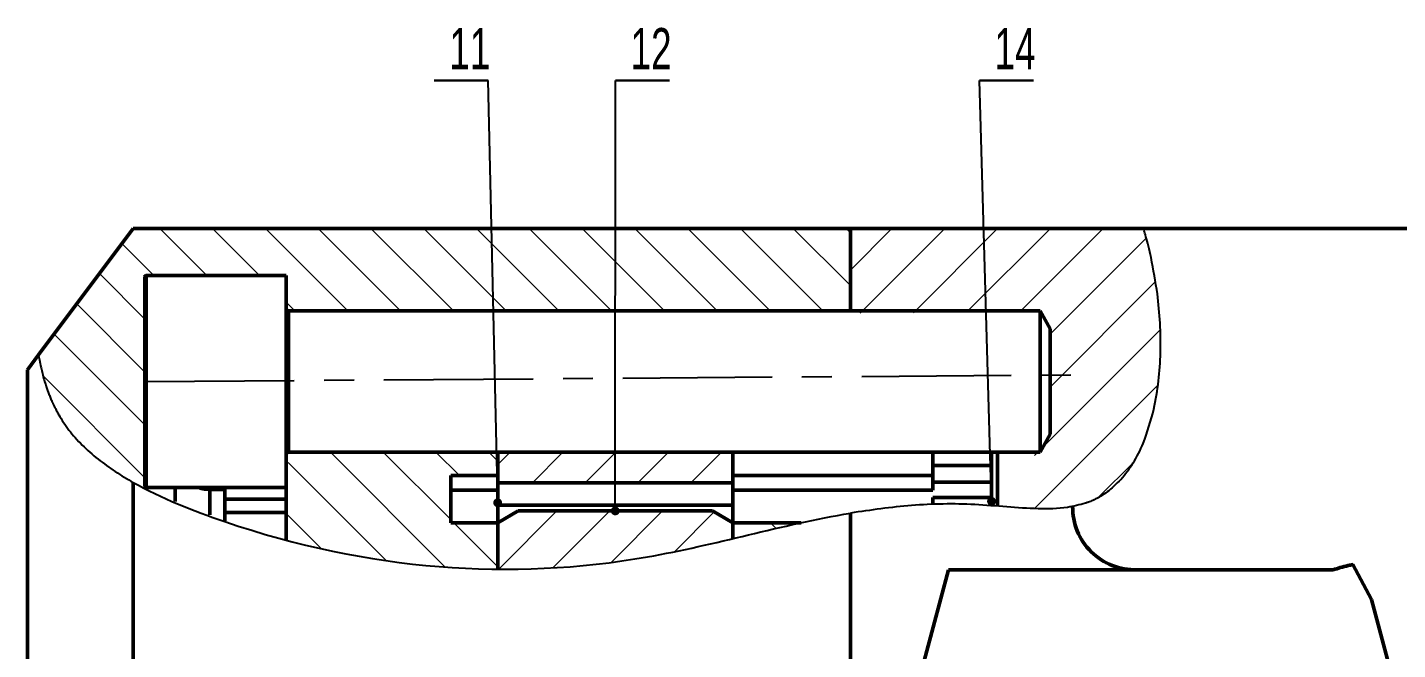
# Model space of a CAD drawing. Header units: millimetres. Extents: x 0 to 2215, y 0 to 863.
# Drawn here: x 386.4 to 503, y 222.1 to 275 of the extents above; entities that cross this region are included whole.
import ezdxf

# ---------------------------------------------------------------- set-up
doc = ezdxf.new("R2010")
doc.units = ezdxf.units.MM
doc.linetypes.add('CENTERX2', pattern=[20.319999999999997, 12.7, -2.54, 2.54, -2.54])
for name, color, linetype in [('中心线层', 1, 'CENTERX2'), ('剖面线层', 4, 'Continuous'), ('文本', 7, 'Continuous')]:
    doc.layers.add(name, color=color, linetype=linetype)
doc.layers.add('粗实线层', color=7, linetype='Continuous', lineweight=50)
doc.styles.add('SLDTEXTSTYLE1', font='', dxfattribs={"width": 0.67})
doc.styles.get("Standard").update_dxf_attribs({"font": ''})
doc.styles.get('SLDTEXTSTYLE1').set_extended_font_data('汉仪长仿宋体')
doc.styles.get('Standard').set_extended_font_data('汉仪长仿宋体')
doc.dimstyles.new('SLDDIMSTYLE0', dxfattribs={"dimtxt": 0.18, "dimasz": 3, "dimexe": 0, "dimexo": 0.0625, "dimgap": 0, "dimtad": 0, "dimtih": 1, "dimtoh": 1, "dimdec": 0, "dimrnd": 1e-09, "dimzin": 0, "dimdsep": 46, "dimtxsty": 'Standard', "dimsah": 1, "dimcen": 0.09, "dimadec": 0, "dimazin": 0, "dimtfac": 3, "dimtdec": 0, "dimtofl": 0, "dimtmove": 0, "dimatfit": 3, "dimfxl": 0, "dimfrac": 2, "dimtolj": 1, "dimtzin": 0, "dimarcsym": 0})
pattern_1 = [(135.0000000000002, (0, 0), (-2.245064030267281, -2.245064030267296), [])]
pattern_2 = [(45, (0, 0), (-2.245064030267288, 2.245064030267288), [])]

# ---------------------------------------------------------------- blocks, each defined once
blk = doc.blocks.new('SW_NOTE_0_22')
at = {"layer": '文本', "color": 0}
for p, q in [((-4.585987261146506, 5.551115123125783e-14), (0, 5.551115123125783e-14)), ((0, 5.551115123125783e-14), (-4.585987261146506, 5.551115123125783e-14)), ((-4.585987261146506, 5.551115123125783e-14), (0, 5.551115123125783e-14)), ((0, 5.551115123125783e-14), (-4.585987261146506, 5.551115123125783e-14)), ((-4.585987261146506, 5.551115123125783e-14), (0, 5.551115123125783e-14)), ((0, 5.551115123125783e-14), (-4.585987261146506, 5.551115123125783e-14))]:
    blk.add_line(p, q, dxfattribs=at)
at = {"layer": '文本', "color": 0, "insert": (-1.55993805299709, 4.470335717993379), "char_height": 3.5, "attachment_point": 2, "style": 'SLDTEXTSTYLE1'}
blk.add_mtext('11', dxfattribs=at)
blk = doc.blocks.new('SW_NOTE_0_23')
at = {"layer": '文本', "color": 0}
for p, q in [((0, 0), (4.585987261146506, 0)), ((4.585987261146506, 0), (0, 0)), ((0, 0), (4.585987261146506, 0)), ((4.585987261146506, 0), (0, 0)), ((0, 0), (4.585987261146506, 0)), ((4.585987261146506, 0), (0, 0))]:
    blk.add_line(p, q, dxfattribs=at)
at = {"layer": '文本', "color": 0, "insert": (3.026049208149417, 4.470335717993324), "char_height": 3.5, "attachment_point": 2, "style": 'SLDTEXTSTYLE1'}
blk.add_mtext('12', dxfattribs=at)
blk = doc.blocks.new('SW_NOTE_0_24')
at = {"layer": '文本', "color": 0}
for p, q in [((0, 0), (4.585987261146451, 0)), ((4.585987261146451, 0), (0, 0)), ((0, 0), (4.585987261146451, 0)), ((4.585987261146451, 0), (0, 0)), ((0, 0), (4.585987261146451, 0)), ((4.585987261146451, 0), (0, 0))]:
    blk.add_line(p, q, dxfattribs=at)
at = {"layer": '文本', "color": 0, "insert": (3.026049208149362, 4.470335717993324), "char_height": 3.5, "attachment_point": 2, "style": 'SLDTEXTSTYLE1'}
blk.add_mtext('14', dxfattribs=at)

msp = doc.modelspace()

# ---------------------------------------------------------------- hatches: boundary and pattern name
at = {"layer": '剖面线层', "linetype": 'Continuous', "lineweight": 18}
h = msp.add_hatch(dxfattribs=at)
h.set_pattern_fill('ANSI31', color=4, angle=90.0000000000002, style=0)
h.set_pattern_definition(pattern_1)
edge = h.paths.add_edge_path()
edge.add_spline(control_points=[(387.3597654321451, 247.1535080977977), (387.7464256065768, 244.8175885969072), (389.3758422289533, 240.2295374009154), (393.8114424770101, 237.1010679473066), (396.5411152454457, 235.7129945766654)], knot_values=[0.08164308495779075, 0.08164308495779075, 0.08164308495779075, 0.08164308495779075, 0.1124571961009617, 0.1482687580781517, 0.1482687580781517, 0.1482687580781517, 0.1482687580781517], weights=[1, 1, 1, 1, 1], degree=3, periodic=0)
edge.add_arc((755.6449272403866, 245.3149730321256), 359.2321613936544, 178.6480589844522, 181.5316511994262, ccw=False)
edge.add_arc((404.2877248950273, 36.67030880370456), 217.2594198182535, 88.91207673510849, 92.05085487656783, ccw=False)
edge.add_line((408.4127647619451, 253.8905646406326), (408.6127647619451, 250.8905646406326))
edge.add_line((408.6127647619451, 250.8905646406326), (408.4127647619451, 235.8905646406326))
edge.add_line((408.4127647619451, 235.8905646406326), (408.4127647619451, 234.8905646406326))
edge.add_line((408.4127647619451, 234.8905646406326), (408.4127647619451, 238.3905646406326))
edge.add_line((408.4127647619451, 238.3905646406326), (408.5935871604592, 238.8896430663881))
edge.add_line((408.5935871604592, 238.8896430663881), (408.4127647619451, 246.0732623904059))
edge.add_line((408.4127647619451, 246.0732623904059), (408.4127647619451, 245.3905646406326))
edge.add_line((408.4127647619451, 245.3905646406326), (408.4127647619451, 250.9236364081086))
edge.add_line((408.4127647619451, 250.9236364081086), (447.3595014221719, 250.8905646406326))
edge.add_line((447.3595014221719, 250.8905646406326), (456.4127647619451, 250.8905646406326))
edge.add_line((456.4127647619451, 250.8905646406326), (456.4127647619451, 257.8905646406326))
edge.add_line((456.4127647619451, 257.8905646406326), (395.4127647619451, 257.8905646406326))
edge.add_line((395.4127647619451, 257.8905646406326), (387.3597654321451, 247.1535080977977))
h = msp.add_hatch(dxfattribs=at)
h.set_pattern_fill('ANSI31', color=4, style=0)
h.set_pattern_definition(pattern_2)
edge = h.paths.add_edge_path()
edge.add_line((481.3457607311778, 257.8905646467636), (456.4127647619451, 257.8905646406326))
edge.add_line((456.4127647619451, 257.8905646406326), (456.4127647619451, 250.6905646406326))
edge.add_line((456.4127647619451, 250.6905646406326), (459.1627647619451, 250.6905646406326))
edge.add_line((459.1627647619451, 250.6905646406326), (472.5377904289883, 250.8905646406326))
edge.add_line((472.5377904289883, 250.8905646406326), (473.4127647619451, 249.3750646406326))
edge.add_line((473.4127647619451, 249.3750646406326), (473.4127647619451, 240.4060646406326))
edge.add_spline(control_points=[(468.9127647622712, 234.2940832048281), (471.6234805445005, 234.0806185391847), (482.5634897386517, 233.0542389074721), (484.1981631856622, 248.2991690166953), (481.3457607311778, 257.8905646467636)], knot_values=[0.4448409014943032, 0.4448409014943032, 0.4448409014943032, 0.4448409014943032, 0.4759054720739264, 0.5720175549305206, 0.5720175549305206, 0.5720175549305206, 0.5720175549305206], weights=[1, 1, 1, 1, 1], degree=3, periodic=0)
h = msp.add_hatch(dxfattribs=at)
h.set_pattern_fill('ANSI31', color=4, angle=90.0000000000002, style=0)
h.set_pattern_definition(pattern_1)
edge = h.paths.add_edge_path()
edge.add_spline(control_points=[(408.4127647631576, 231.4105285607284), (414.4782993242715, 229.8022639000386), (420.4905672669328, 228.9941142684621), (426.4127647768396, 228.9383556431005)], knot_values=[0.1965323476593964, 0.1965323476593964, 0.1965323476593964, 0.1965323476593964, 0.2696045862846946, 0.2696045862846946, 0.2696045862846946, 0.2696045862846946], weights=[1, 1, 1, 1], degree=3, periodic=0)
edge.add_line((426.4127647768477, 228.9383556431004), (426.4127647619451, 232.8905646406326))
edge.add_line((426.4127647619451, 232.8905646406326), (422.4127647619451, 232.8905646406326))
edge.add_line((422.4127647619451, 232.8905646406326), (422.4127647619451, 236.8905646406326))
edge.add_line((422.4127647619451, 236.8905646406326), (426.4127647619451, 236.8905646406326))
edge.add_line((426.4127647619451, 236.8905646406326), (426.4127647619451, 238.8905646406325))
edge.add_line((426.4127647619451, 238.8905646406325), (408.6127647619451, 238.8905646406326))
edge.add_line((408.6127647619451, 238.8905646406326), (408.4127647631581, 231.4105285607283))
h = msp.add_hatch(dxfattribs=at)
h.set_pattern_fill('ANSI31', color=4, style=0)
h.set_pattern_definition(pattern_2)
h.paths.add_polyline_path([(426.4127647619451, 236.2855993838627), (446.4127647619451, 236.2855993838627), (446.4127647619451, 238.8905646406326), (426.4127647619451, 238.8905646406326)])
h = msp.add_hatch(dxfattribs=at)
h.set_pattern_fill('ANSI31', color=4, style=0)
h.set_pattern_definition(pattern_2)
edge = h.paths.add_edge_path(flags=0)
edge.add_line((426.4127647619452, 232.8905646406326), (426.4127647768477, 228.9383556431004))
edge.add_spline(control_points=[(426.4127647768397, 228.9383556431005), (430.7142641491518, 228.8978562015348), (437.4324876303045, 229.4607647034668), (443.9970219834309, 230.968062700297), (446.4127647808342, 231.5395145175962)], knot_values=[0.2696045862846947, 0.2696045862846947, 0.2696045862846947, 0.2696045862846947, 0.3226795112689362, 0.3534246969507282, 0.3534246969507282, 0.3534246969507282, 0.3534246969507282], weights=[1, 1, 1, 1, 1], degree=3, periodic=0)
edge.add_line((446.4127647808341, 231.5395145175962), (446.4127647619451, 232.8905646406326))
edge.add_line((446.4127647619451, 232.8905646406326), (444.6807139543753, 233.8905646406332))
edge.add_line((444.6807139543753, 233.8905646406332), (428.144815569514, 233.8905646406326))
edge.add_line((428.144815569514, 233.8905646406326), (426.4127647619452, 232.8905646406326))
h = msp.add_hatch(dxfattribs=at)
h.set_pattern_fill('ANSI31', color=4, angle=90.0000000000002, style=0)
h.set_pattern_definition(pattern_1)
edge = h.paths.add_edge_path(flags=0)
edge.add_spline(control_points=[(446.4127647808342, 231.5395145175962), (448.3445185205051, 231.99647714884), (450.2813072490117, 232.4653177411925), (452.2377303492612, 232.8905646406449)], knot_values=[0.3534246969507282, 0.3534246969507282, 0.3534246969507282, 0.3534246969507282, 0.3780101484654834, 0.3780101484654834, 0.3780101484654834, 0.3780101484654834], weights=[1, 1, 1, 1], degree=3, periodic=0)
edge.add_line((452.2377303492634, 232.8905646406326), (446.4127647619451, 232.8905646406326))
edge.add_line((446.4127647619451, 232.8905646406326), (446.4127647808342, 231.5395145175962))

# ---------------------------------------------------------------- linework, layer by layer
for points, knots in [([(481.9834197949605, 255.4114139339088), (481.9074130064358, 255.744877582098), (481.7553796374058, 256.4118917115895), (481.5424797711134, 257.2105299321134), (481.3798412324686, 257.7776154897751), (481.3572430858063, 257.852509975371), (481.3457607330012, 257.8905646406326)], [0, 0, 0, 0, 0.2492161706345617, 0.4984972365463924, 0.7451812421287467, 1, 1, 1, 1]), ([(482.2234402584068, 242.5467428208898), (482.372097328941, 243.3398627683943), (482.6694984548666, 244.9265667477879), (482.8578051331242, 248.1995312447891), (482.6891821172245, 251.7240029186989), (482.1800123782684, 254.3842725942117), (481.9834197949605, 255.4114139339088)], [0, 0, 0, 0, 0.1866154806904697, 0.373340157134708, 0.7580439921336386, 1, 1, 1, 1]), ([(387.3597654321451, 247.1535080977978), (387.3597654321451, 247.1535080977977), (387.397533047359, 246.8989668841706), (387.5410266973078, 246.1935507354102), (387.604158786848, 245.9045242401224), (387.7743386810521, 245.236529930786), (387.8816687222943, 244.8570573493681), (388.0873245833505, 244.2428318343636), (388.1633541438588, 244.03054363077), (388.2902727214712, 243.7034276778836), (388.3347251683634, 243.5929430555864), (388.4282007219164, 243.3695351205875), (388.475970443272, 243.258914541203), (388.5966171382892, 242.9927869319093), (388.6683316094362, 242.8400865890312), (388.8025173554564, 242.57326630309), (388.8516679161159, 242.4781692465485), (388.9594832613103, 242.2769573229983), (389.0183502725921, 242.1705851936525), (389.325299827427, 241.6363685403156), (389.6129119794054, 241.1976748471078), (390.2786852729796, 240.331683325632), (390.6572667430336, 239.9031067899842), (391.4916265713987, 239.0731732581604), (391.9457642288777, 238.6735997250945), (392.8910910958426, 237.9237336944049), (393.3838990865921, 237.5714940074367), (394.38841510392, 236.91137196877), (394.9002373107286, 236.6033278807155), (395.4127647619451, 236.315548715188)], [0, 0, 0, 0, 0.2499999999999992, 0.2499999999999992, 0.3749999999999988, 0.3749999999999988, 0.4999999999999986, 0.4999999999999986, 0.5624999999999982, 0.5624999999999982, 0.593749999999998, 0.593749999999998, 0.6249999999999978, 0.6249999999999978, 0.6562499999999976, 0.6562499999999976, 0.6718749999999976, 0.6718749999999976, 0.6874999999999974, 0.6874999999999974, 0.7499999999999979, 0.7499999999999979, 0.8124999999999984, 0.8124999999999984, 0.8749999999999989, 0.8749999999999989, 0.9374999999999993, 0.9374999999999993, 1, 1, 1, 1]), ([(479.4127647619451, 236.5604048644499), (479.7754791049022, 237.0124791480376), (480.5116813589785, 237.9300555081945), (481.5061833521453, 239.9021109894888), (481.952492988797, 241.5477203401221), (482.2234402584068, 242.5467428208898)], [0, 0, 0, 0, 0.2761922756442832, 0.5605881869190611, 1, 1, 1, 1]), ([(395.412764761742, 236.315548715302), (397.7875708320788, 234.9821182666461), (412.7963676996749, 229.0140709588692), (433.5216439446478, 227.5234346809742), (450.526182613864, 232.7123882873458), (456.4127647619452, 233.705996908445)], [0.1432393010093721, 0.1432393010093721, 0.1432393010093721, 0.1432393010093721, 0.175656788804177, 0.3226795112689362, 0.3953544458340252, 0.3953544458340252, 0.3953544458340252, 0.3953544458340252]), ([(479.4127647619451, 236.5604048644499), (479.0100240587287, 236.1714586394325), (478.2043739448119, 235.3934032604004), (477.294097429042, 234.9121282134418), (476.7891223481995, 234.6839239274151), (476.4286060927268, 234.554915498227), (476.4192235302432, 234.5520186175672), (476.4127647619451, 234.5500244628784)], [0, 0, 0, 0, 0.2018966025190804, 0.4038777792257535, 0.5452567015170295, 0.6869638113124744, 1, 1, 1, 1]), ([(476.4127647619451, 234.5500244628785), (475.9004886038816, 234.4146160069534), (474.5836734117064, 234.0665461053886), (472.3152512415455, 234.0461974109793), (469.6957536852291, 234.2240983025565), (466.1125421355969, 234.5317007588719), (461.6454479907209, 234.4741422828136), (458.14077017167, 233.9596639671151), (456.4127647779205, 233.7059969111415)], [0, 0, 0, 0, 0.0788917874532952, 0.2027927761640326, 0.3356017136639125, 0.4715491675261655, 0.7394436989664651, 1, 1, 1, 1])]:
    msp.add_open_spline(points, degree=3, knots=knots)
at = {"layer": '中心线层'}
msp.add_line((396.4127647619451, 244.8905646406326), (476.3887334660967, 245.458359141918), dxfattribs=at)
at = {"layer": '粗实线层'}
for p, q in [((387.3597654321451, 247.1535080977977), (395.4127647619451, 257.8906904039226)), ((456.4127647619451, 257.8905646406326), (395.4127647619451, 257.8905646406326)), ((456.4127647619451, 257.8905646406326), (456.4127647619451, 250.8905646406325)), ((481.3457607311778, 257.8905646467636), (456.4127647619451, 257.8905646406326)), ((481.3457607330012, 257.8905646406326), (510.4127647619452, 257.8905646406326)), ((396.4127647619451, 235.9905646406326), (396.4127647619451, 253.7905646406326)), ((408.4127647619451, 253.8905646406326), (396.5127647619452, 253.8905646406326)), ((396.5127647619452, 253.8905646406326), (396.5127647619452, 235.8905646406326)), ((408.4127647619451, 242.0258413237621), (408.4127647619451, 253.8905646406326)), ((472.5377904289883, 250.8905646406326), (408.6127647619451, 250.8905646406326)), ((408.6127647619451, 242.9807490960523), (408.6127647619451, 250.8905646406326)), ((473.4127647619451, 249.3750646406326), (472.5377904289883, 250.8905646406326)), ((472.5377904289883, 242.9807490960523), (472.5377904289883, 250.8905646406326)), ((473.4127647619451, 243.4631366723542), (473.4127647619451, 249.3750646406326)), ((387.3597664414741, 247.1535013540202), (386.4127647619451, 245.8908498093835)), ((386.4127647619451, 205.8905646446692), (386.4127647619451, 245.8905646406326)), ((408.6127647619451, 238.8905646406326), (408.6127647619451, 242.9807490960523)), ((472.5377904289883, 238.8905646406326), (472.5377904289883, 242.9807490960523)), ((473.4127647619451, 240.4060646406326), (473.4127647619451, 243.4631366723542)), ((408.4127647619451, 235.8905646406326), (408.4127647619451, 242.0258413237621)), ((472.5377904289883, 238.8905646406326), (473.4127647619451, 240.4060646406326)), ((408.6127647619451, 238.8905646406326), (472.5377904289883, 238.8905646406326)), ((426.4127647619451, 238.8905646406325), (426.4127647619451, 236.8905646406326)), ((426.4127647619451, 236.2855993838627), (426.4127647619451, 238.8905646406325)), ((446.4127647619451, 236.8905646406326), (446.4127647619451, 238.8905646406325)), ((446.4127647619451, 236.2855993838627), (446.4127647619451, 238.8905646406325)), ((463.4127647619451, 238.8905646406325), (463.4127647619451, 236.8905646406326)), ((463.4127647619451, 237.7496292847806), (468.4127647619451, 237.7496292847806)), ((468.4127647619451, 237.7496292847806), (468.4127647619451, 238.8905646406325)), ((468.4127647619451, 236.3386970095454), (468.4127647619451, 237.7496292847806)), ((468.9127647622852, 234.294083204827), (468.9127647621504, 238.8905646406325)), ((422.4127647619451, 236.8905646406326), (426.4127647619451, 236.8905646406326)), ((422.4127647619451, 232.8905646406326), (422.4127647619451, 236.8905646406326)), ((446.4127647619451, 236.8905646406326), (463.4127647619451, 236.8905646406326)), ((463.4127647619451, 235.6611469070102), (463.4127647619451, 236.8905646406326)), ((395.4127647619451, 205.8900127641502), (395.4127647619451, 236.315548715302)), ((396.5127647619452, 235.8905646406326), (408.4127647619451, 235.8905646406326)), ((396.5666678536799, 235.8905646406324), (396.5411152454456, 235.7129945766655)), ((398.9936385022116, 234.6798999020868), (398.9936385022116, 235.8905646406324)), ((403.1926908272989, 235.7167043599565), (401.9281974487792, 235.7167043599565)), ((401.9281974487792, 235.7167043599565), (401.9281974487792, 233.5509344731225)), ((403.1926908272989, 234.8905646406326), (403.1926908272988, 235.8905646406324)), ((408.4127647619451, 235.8905646406326), (408.4127647631581, 231.4105285607283)), ((408.4127647619451, 235.8905646406326), (408.4127647619451, 234.8905646406326)), ((422.4127647619451, 235.6611469070102), (426.4127647619451, 235.6611469070102)), ((426.4127647619451, 236.2855993838627), (446.4127647619451, 236.2855993838627)), ((426.4127647619451, 236.2855993838628), (426.4127647619451, 234.7933028483427)), ((446.4127647619451, 236.2855993838628), (446.4127647619451, 234.7933028483426)), ((463.4127647619451, 235.6611469070102), (446.4127647619451, 235.6611469070102)), ((463.4127647619451, 236.3386970095454), (468.4127647619451, 236.3386970095454)), ((468.4127647619451, 236.3386970095454), (468.4127647619451, 235.0244855763607)), ((403.1926908272989, 234.8905646406326), (408.4127647619451, 234.8905646406326)), ((403.1926908272989, 233.7606540622978), (403.1926908272989, 234.8905646406326)), ((426.4127647619451, 234.3720418222779), (426.4127647619451, 234.7933028483427)), ((426.4127647619451, 234.3720418222779), (446.4127647619451, 234.3720418222778)), ((426.4127647619451, 232.8905646406326), (426.4127647619451, 234.3720418222779)), ((446.4127647619451, 234.3720418222778), (446.4127647619451, 234.7933028483426)), ((446.4127647619451, 232.8905656164093), (446.4127647619451, 234.3720418222778)), ((468.4127647619451, 235.0244855763607), (463.4127647619451, 235.0244855763607)), ((463.4127647619451, 234.4701777410637), (463.4127647619451, 235.0244855763607)), ((468.4127647619451, 234.3834238853825), (468.4127647619451, 235.0244855763607)), ((403.1926908272989, 233.7606540622978), (408.4127647619451, 233.7606540622978)), ((403.1926908272989, 233.0442426352077), (403.1926908272989, 233.7606540622978)), ((426.4127647619451, 232.8905646406326), (428.144815569514, 233.8905646406326)), ((444.6807139543753, 233.8905646406332), (428.144815569514, 233.8905646406326)), ((444.6807139543753, 233.8905646406332), (446.4127647619451, 232.8905646406326)), ((456.4127647779205, 233.7059969111415), (456.4127647619451, 205.8905646406328)), ((456.4127647619451, 205.8905646406328), (456.4127647619451, 233.705996908445)), ((426.4127647619451, 232.8905646406326), (422.4127647619451, 232.8905646406326)), ((426.4127647619451, 232.8905646406326), (426.4127647768477, 228.9383556431004)), ((452.2377303492634, 232.8905646406326), (446.4127647619451, 232.8905646406326)), ((446.4127647808342, 231.5395145175962), (446.4127647619451, 232.8905646406326)), ((460.1964707572966, 211.8434026779906), (464.7642440384291, 228.8905646406326)), ((464.7642440384291, 228.8905646406326), (467.8700725796593, 228.8905646406326)), ((467.8700725796593, 228.8905646406326), (496.9554569442309, 228.8905646406326)), ((499.152536119029, 229.3276233967168), (500.735815770418, 226.3731833459299)), ((500.735815770418, 226.3731833459299), (504.6290587665937, 211.8434026779906))]:
    msp.add_line(p, q, dxfattribs=at)
for centre, radius, start, end in [((396.5127647619452, 253.7905646406326), 0.1000000000000227, 90, 180), ((408.6127647619451, 251.0905646406326), 0.2000000000000455, 180, 270.0000000000008), ((408.6127647619451, 238.6905646406326), 0.2000000000000455, 90, 180), ((396.5127647619452, 235.9905646406326), 0.1000000000000227, 180, 270.0000000000008), ((480.6245892141357, 234.1995727682597), 5.311030662188219, 179.1449717066428, 271.581284394209)]:
    msp.add_arc(centre, radius, start, end, dxfattribs=at)
for points, knots in [([(401.9281974487792, 235.7167043599565), (401.7745541664945, 235.7240030387614), (401.4677664924587, 235.7385766970483), (401.1293997081118, 235.8036146419453), (400.9912234373644, 235.8729756230958), (400.9561837823738, 235.8905646406324)], [0, 0, 0, 0, 0.4281940108132883, 0.8549976455853444, 1, 1, 1, 1]), ([(496.9554569442309, 228.8905646406326), (497.0046776595329, 228.8905646406326), (497.0722704709951, 228.8905646406326), (497.3939893345562, 228.8905646406326), (497.4814342827698, 228.8905646406326)], [0, 0, 0, 0, 0.7281945259732063, 1, 1, 1, 1]), ([(497.4814342827698, 228.8905646406326), (497.865295576534, 229.0152763801229), (498.3424570188799, 229.1703001724649), (499.0153875991434, 229.3014162489623), (499.1500753484972, 229.3271531781758), (499.152536119029, 229.3276233967168)], [0, 0, 0, 0, 0.8015516303844602, 0.9963743109349844, 1, 1, 1, 1])]:
    msp.add_open_spline(points, degree=3, knots=knots, dxfattribs=at)

# ---------------------------------------------------------------- block references
at = {"layer": '文本'}
for name, p in [('SW_NOTE_0_22', (425.6050955414011, 270.4458598726113)), ('SW_NOTE_0_23', (436.4331210191081, 270.4458598726114)), ('SW_NOTE_0_24', (467.388535031847, 270.4458598726114))]:
    msp.add_blockref(name, p, dxfattribs=at)

# ---------------------------------------------------------------- leaders
for points in [[(426.4127647619451, 234.5826723353104), (425.6050955414011, 270.4458598726113)], [(436.4127647619447, 233.8905646406329), (436.4331210191081, 270.4458598726114)], [(468.4127647619451, 234.7048169642893), (467.388535031847, 270.4458598726114)]]:
    msp.add_leader(points, dimstyle='SLDDIMSTYLE0', override={"dimldrblk": 'DotSmall'}, dxfattribs=at)

doc.saveas('drawing.dxf')
